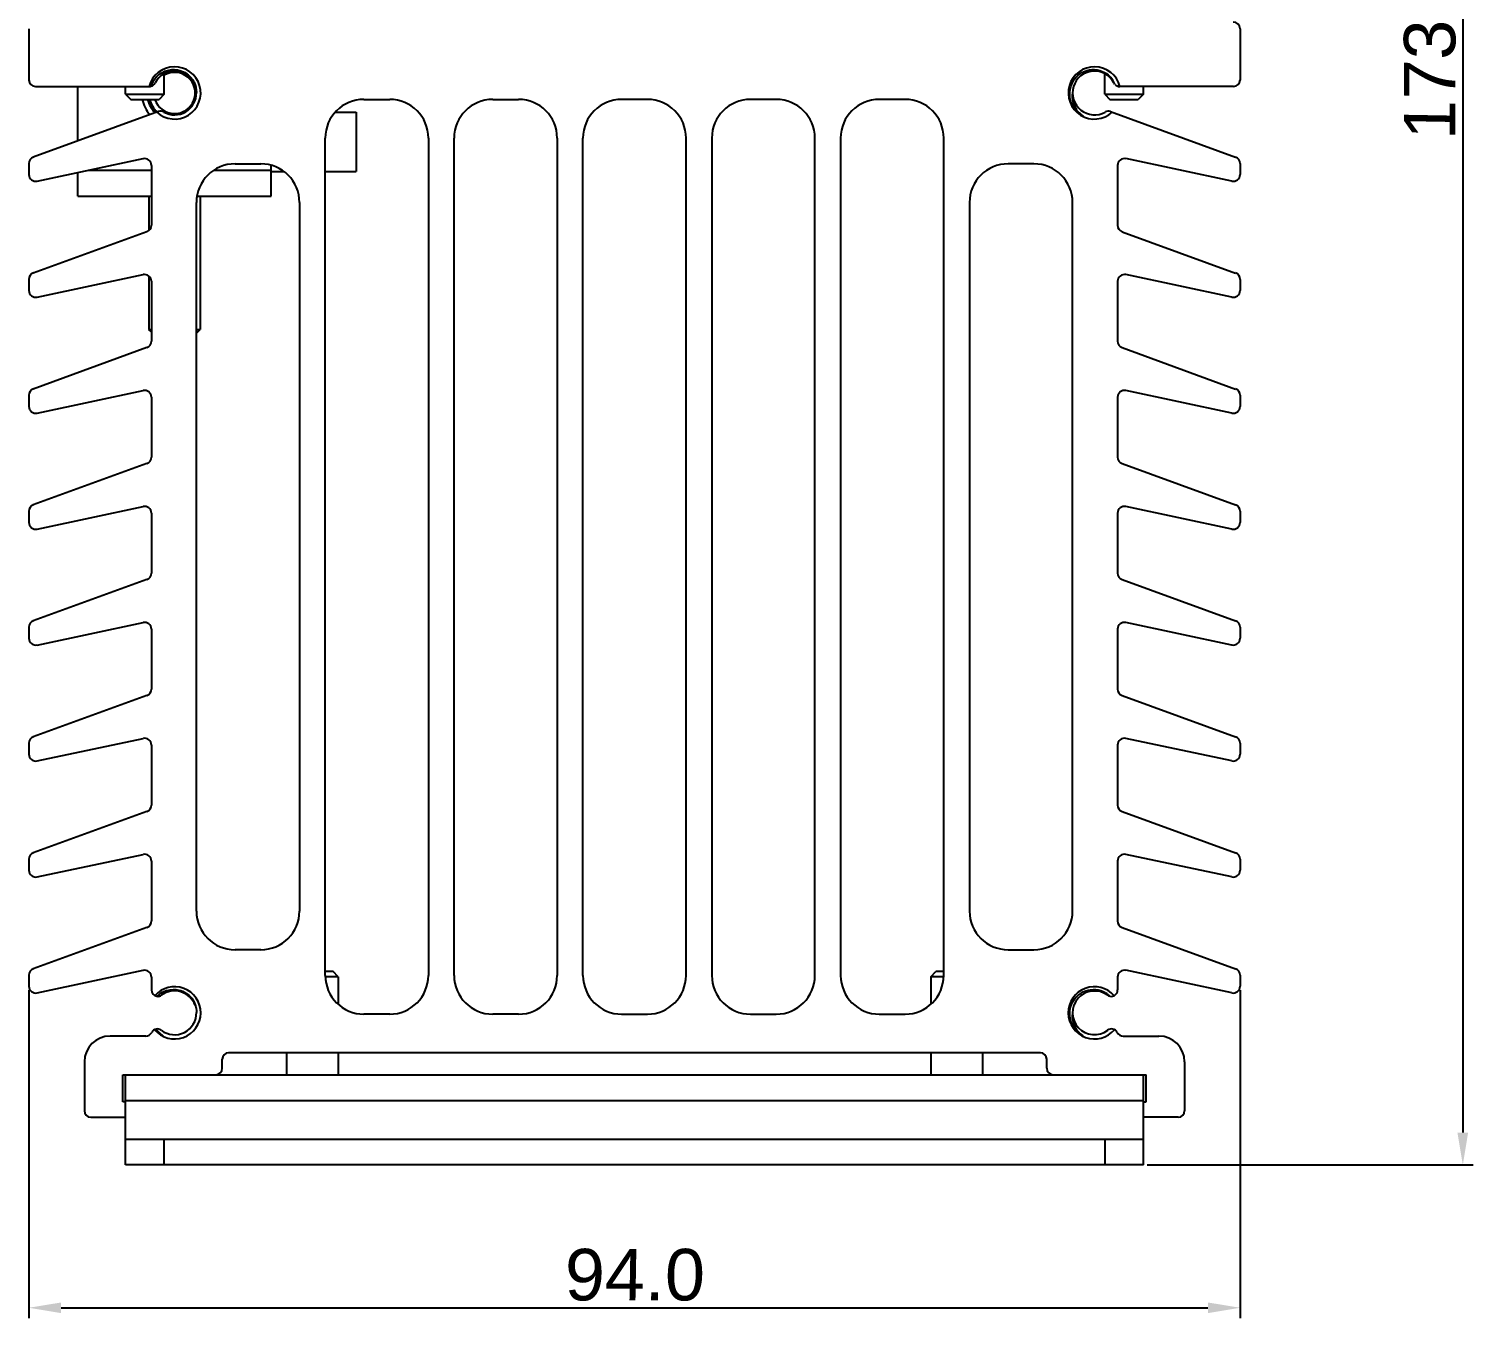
# Model space of a CAD drawing. Header units: millimetres. Extents: x 5329 to 6973, y -914 to -356.
# Drawn here: x 5415.5 to 5527.5, y -782.7 to -682.6 of the extents above; entities that cross this region are included whole.
import ezdxf

# ---------------------------------------------------------------- set-up
doc = ezdxf.new("R2010")
doc.units = ezdxf.units.MM
doc.header["$PDMODE"] = 3
doc.header["$PDSIZE"] = 1
doc.layers.get('0').update_dxf_attribs({"linetype": 'CONTINUOUS'})
doc.layers.get('Defpoints').update_dxf_attribs({"linetype": 'CONTINUOUS'})
doc.layers.add('Dim', color=1, linetype='CONTINUOUS')
doc.styles.add('OMI-1', font='arial.ttf', dxfattribs={"oblique": 1})
doc.dimstyles.new('1', dxfattribs={"dimtxt": 4, "dimasz": 2.5, "dimexe": 0.8, "dimexo": 0.3, "dimgap": 0.5, "dimtad": 1, "dimtoh": 1, "dimdec": 1, "dimzin": 0, "dimdsep": 46, "dimtxsty": 'OMI-1', "dimcen": 0, "dimclrd": 256, "dimclre": 256, "dimclrt": 256, "dimadec": 0, "dimazin": 0, "dimtfac": 0.8, "dimtdec": 1, "dimtix": 1, "dimtmove": 0, "dimatfit": 3, "dimfxl": 1, "dimtolj": 1, "dimtzin": 0, "dimarcsym": 0})

# ---------------------------------------------------------------- blocks, each defined once
blk = doc.blocks.new('*D6090')
at = {"layer": 'Defpoints', "color": 0}
for p in [(5487.55, -597.76), (5501.96, -770.81), (5526.75, -770.81)]:
    blk.add_point(p, dxfattribs=at)
at = {"layer": 'Dim', "lineweight": -2}
for p, q in [((5487.85, -597.76), (5527.55, -597.76)), ((5526.75, -600.26), (5526.75, -768.31)), ((5502.26, -770.81), (5527.55, -770.81))]:
    blk.add_line(p, q, dxfattribs=at)
at = {"layer": 'Dim'}
for points in [[(5527.16, -600.26), (5526.33, -600.26), (5526.75, -597.76)], [(5526.33, -768.31), (5527.16, -768.31), (5526.75, -770.81)]]:
    blk.add_solid(points, dxfattribs=at)
at = {"layer": 'Dim', "insert": (5524.2, -684.28), "char_height": 4, "attachment_point": 5, "rotation": 90, "style": 'OMI-1'}
blk.add_mtext('\\A1;173.1', dxfattribs=at)
blk = doc.blocks.new('*D6092')
at = {"layer": 'Defpoints', "color": 0}
for p in [(5415.46, -756.94), (5509.46, -756.94), (5509.46, -781.9)]:
    blk.add_point(p, dxfattribs=at)
at = {"layer": 'Dim', "lineweight": -2}
for p, q in [((5415.46, -757.24), (5415.46, -782.7)), ((5509.46, -757.24), (5509.46, -782.7)), ((5417.96, -781.9), (5506.96, -781.9))]:
    blk.add_line(p, q, dxfattribs=at)
at = {"layer": 'Dim'}
for points in [[(5417.96, -781.49), (5417.96, -782.32), (5415.46, -781.9)], [(5506.96, -782.32), (5506.96, -781.49), (5509.46, -781.9)]]:
    blk.add_solid(points, dxfattribs=at)
at = {"layer": 'Dim', "insert": (5462.46, -779.36), "char_height": 4, "attachment_point": 5, "style": 'OMI-1'}
blk.add_mtext('\\A1;94.0', dxfattribs=at)

msp = doc.modelspace()

# ---------------------------------------------------------------- linework, layer by layer
at = {"color": 7, "linetype": 'Continuous'}
for p, q in [((5415.46, -682.64), (5415.46, -686.61)), ((5509.46, -682.64), (5509.46, -686.61)), ((5415.96, -687.11), (5424.8, -687.11)), ((5419.26, -691.33), (5419.26, -687.11)), ((5422.96, -687.71), (5422.96, -687.11)), ((5425.96, -687.71), (5425.96, -686.11)), ((5498.96, -687.71), (5498.96, -686.11)), ((5508.96, -687.11), (5500.12, -687.11)), ((5501.96, -687.71), (5501.96, -687.11)), ((5422.96, -687.71), (5423.36, -688.11)), ((5422.96, -687.71), (5425.96, -687.71)), ((5423.36, -688.11), (5425.56, -688.11)), ((5425.96, -687.71), (5425.56, -688.11)), ((5441.46, -688.11), (5443.46, -688.11)), ((5451.46, -688.11), (5453.46, -688.11)), ((5463.46, -688.11), (5461.46, -688.11)), ((5473.46, -688.11), (5471.46, -688.11)), ((5483.46, -688.11), (5481.46, -688.11)), ((5498.96, -687.71), (5501.96, -687.71)), ((5498.96, -687.71), (5499.36, -688.11)), ((5499.36, -688.11), (5501.56, -688.11)), ((5501.96, -687.71), (5501.56, -688.11)), ((5425.51, -689.05), (5415.8, -692.59)), ((5439.23, -689.11), (5440.86, -689.11)), ((5440.86, -689.11), (5440.86, -693.71)), ((5499.41, -689.05), (5509.11, -692.59)), ((5438.46, -756.11), (5438.46, -691.11)), ((5446.46, -691.11), (5446.46, -756.11)), ((5448.46, -756.11), (5448.46, -691.11)), ((5456.46, -691.11), (5456.46, -756.11)), ((5458.46, -756.11), (5458.46, -691.11)), ((5466.46, -756.11), (5466.46, -691.11)), ((5468.46, -691.11), (5468.46, -756.11)), ((5476.46, -756.11), (5476.46, -691.11)), ((5478.46, -691.11), (5478.46, -756.11)), ((5486.46, -756.11), (5486.46, -691.11)), ((5416.1, -694.46), (5424.32, -692.71)), ((5508.82, -694.46), (5500.6, -692.71)), ((5415.46, -693.08), (5415.46, -693.94)), ((5419.26, -695.61), (5419.26, -693.79)), ((5420.11, -693.61), (5424.96, -693.61)), ((5424.96, -693.23), (5424.96, -697.88)), ((5429.81, -693.61), (5434.26, -693.61)), ((5431.46, -693.11), (5433.46, -693.11)), ((5434.26, -695.61), (5434.26, -693.22)), ((5434.26, -693.71), (5435.25, -693.71)), ((5438.46, -693.71), (5440.86, -693.71)), ((5493.46, -693.11), (5491.46, -693.11)), ((5499.96, -693.23), (5499.96, -697.88)), ((5509.46, -693.08), (5509.46, -693.94)), ((5419.26, -695.61), (5424.96, -695.61)), ((5424.76, -695.61), (5424.76, -698.29)), ((5428.5, -695.61), (5434.26, -695.61)), ((5428.76, -695.61), (5428.76, -705.96)), ((5428.46, -751.11), (5428.46, -696.11)), ((5436.46, -696.11), (5436.46, -751.11)), ((5488.46, -696.11), (5488.46, -751.11)), ((5496.46, -751.11), (5496.46, -696.11)), ((5424.61, -698.38), (5415.8, -701.59)), ((5500.3, -698.38), (5509.11, -701.59)), ((5415.46, -702.08), (5415.46, -702.94)), ((5416.1, -703.46), (5424.32, -701.71)), ((5424.76, -701.82), (5424.76, -705.96)), ((5424.96, -702.23), (5424.96, -706.88)), ((5499.96, -702.23), (5499.96, -706.88)), ((5508.82, -703.46), (5500.6, -701.71)), ((5509.46, -702.08), (5509.46, -702.94)), ((5424.96, -706.16), (5424.76, -705.96)), ((5424.76, -705.96), (5424.96, -705.96)), ((5428.46, -705.96), (5428.76, -705.96)), ((5428.46, -706.26), (5428.76, -705.96)), ((5424.61, -707.38), (5415.8, -710.59)), ((5500.3, -707.38), (5509.11, -710.59)), ((5415.46, -711.08), (5415.46, -711.94)), ((5416.1, -712.46), (5424.32, -710.71)), ((5424.96, -711.23), (5424.96, -715.88)), ((5499.96, -711.23), (5499.96, -715.88)), ((5508.82, -712.46), (5500.6, -710.71)), ((5509.46, -711.08), (5509.46, -711.94)), ((5424.61, -716.38), (5415.8, -719.59)), ((5500.3, -716.38), (5509.11, -719.59)), ((5415.46, -720.08), (5415.46, -720.94)), ((5416.1, -721.46), (5424.32, -719.71)), ((5424.96, -720.23), (5424.96, -724.88)), ((5499.96, -720.23), (5499.96, -724.88)), ((5508.82, -721.46), (5500.6, -719.71)), ((5509.46, -720.08), (5509.46, -720.94)), ((5424.61, -725.38), (5415.8, -728.59)), ((5500.3, -725.38), (5509.11, -728.59)), ((5415.46, -729.08), (5415.46, -729.94)), ((5416.1, -730.46), (5424.32, -728.71)), ((5424.96, -729.23), (5424.96, -733.88)), ((5499.96, -729.23), (5499.96, -733.88)), ((5508.82, -730.46), (5500.6, -728.71)), ((5509.46, -729.08), (5509.46, -729.94)), ((5424.61, -734.38), (5415.8, -737.59)), ((5500.3, -734.38), (5509.11, -737.59)), ((5415.46, -738.08), (5415.46, -738.94)), ((5416.1, -739.46), (5424.32, -737.71)), ((5424.96, -738.23), (5424.96, -742.88)), ((5499.96, -738.23), (5499.96, -742.88)), ((5508.82, -739.46), (5500.6, -737.71)), ((5509.46, -738.08), (5509.46, -738.94)), ((5424.61, -743.38), (5415.8, -746.59)), ((5500.3, -743.38), (5509.11, -746.59)), ((5415.46, -747.08), (5415.46, -747.94)), ((5416.1, -748.46), (5424.32, -746.71)), ((5424.96, -747.23), (5424.96, -751.88)), ((5499.96, -747.23), (5499.96, -751.88)), ((5508.82, -748.46), (5500.6, -746.71)), ((5509.46, -747.08), (5509.46, -747.94)), ((5424.61, -752.38), (5415.8, -755.59)), ((5500.3, -752.38), (5509.11, -755.59)), ((5433.46, -754.11), (5431.46, -754.11)), ((5491.46, -754.11), (5493.46, -754.11)), ((5415.46, -756.08), (5415.46, -756.94)), ((5416.1, -757.46), (5424.32, -755.71)), ((5424.96, -756.23), (5424.96, -757.23)), ((5439.06, -755.81), (5438.46, -755.81)), ((5439.46, -756.21), (5438.46, -756.21)), ((5439.46, -756.21), (5439.06, -755.81)), ((5439.46, -756.21), (5439.46, -758.33)), ((5485.46, -756.21), (5485.86, -755.81)), ((5486.45, -756.21), (5485.46, -756.21)), ((5485.46, -756.21), (5485.46, -758.33)), ((5486.46, -755.81), (5485.86, -755.81)), ((5499.96, -756.23), (5499.96, -757.23)), ((5508.82, -757.46), (5500.6, -755.71)), ((5509.46, -756.08), (5509.46, -756.94)), ((5443.46, -759.11), (5441.46, -759.11)), ((5453.46, -759.11), (5451.46, -759.11)), ((5461.46, -759.11), (5463.46, -759.11)), ((5471.46, -759.11), (5473.46, -759.11)), ((5481.46, -759.11), (5483.46, -759.11)), ((5424.52, -760.81), (5421.76, -760.81)), ((5500.39, -760.81), (5503.16, -760.81)), ((5493.96, -762.11), (5430.96, -762.11)), ((5435.46, -762.11), (5435.46, -763.81)), ((5439.46, -762.11), (5439.46, -763.81)), ((5485.46, -762.11), (5485.46, -763.81)), ((5489.46, -762.11), (5489.46, -763.81)), ((5419.76, -762.81), (5419.76, -766.61)), ((5430.46, -763.31), (5430.46, -762.61)), ((5494.46, -763.31), (5494.46, -762.61)), ((5505.16, -762.81), (5505.16, -766.61)), ((5422.76, -763.81), (5502.16, -763.81)), ((5422.76, -765.91), (5422.76, -763.81)), ((5422.96, -770.81), (5422.96, -763.81)), ((5501.96, -770.81), (5501.96, -763.81)), ((5502.16, -765.91), (5502.16, -763.81)), ((5422.96, -765.91), (5422.76, -765.91)), ((5422.96, -765.81), (5501.96, -765.81)), ((5501.96, -765.91), (5502.16, -765.91)), ((5420.26, -767.11), (5422.96, -767.11)), ((5504.66, -767.11), (5501.96, -767.11)), ((5422.96, -768.81), (5501.96, -768.81)), ((5425.96, -770.81), (5425.96, -768.81)), ((5498.96, -768.81), (5498.96, -770.81)), ((5501.96, -770.81), (5422.96, -770.81))]:
    msp.add_line(p, q, dxfattribs=at)
for centre, radius, start, end in [((5508.93, -682.64), 0.53, 0, 90), ((5426.76, -687.61), 2.03, 227.2891, 165.7635), ((5426.76, -687.61), 1.7, 17.2881, 152.9643), ((5498.16, -687.61), 2.03, 14.2365, 312.7109), ((5498.16, -687.61), 1.7, 27.0357, 299.3844), ((5415.96, -686.61), 0.5, 180, 270), ((5424.8, -686.61), 0.5, 270, 285.0692), ((5426.73, -687.67), 1.9, 153.0463, 162.0666), ((5424.8, -686.61), 0.5, 287.041, 332.9643), ((5426.74, -687.68), 1.9, 150.405, 153.0541), ((5426.72, -687.67), 1.88, 135.0408, 150.3858), ((5426.76, -687.61), 1.6, 198.232, 120.0426), ((5498.1, -687.56), 1.76, 24.7451, 40.5211), ((5500.12, -686.61), 0.5, 207.0357, 216.7959), ((5498.14, -687.54), 1.71, 19.9906, 24.7186), ((5500.12, -686.61), 0.5, 223.5165, 270), ((5508.96, -686.61), 0.5, 270, 0), ((5426.76, -687.61), 2.55, 191.3109, 221.4584), ((5426.76, -687.61), 2.15, 193.455, 225), ((5426.76, -687.61), 2.1, 193.7756, 226.3567), ((5426.76, -687.61), 2, 194.4891, 227.647), ((5426.76, -687.61), 1.7, 240.6156, 0.9231), ((5441.46, -691.11), 3, 90, 180), ((5443.46, -691.11), 3, 0, 90), ((5451.46, -691.11), 3, 90, 180), ((5453.46, -691.11), 3, 0, 90), ((5461.46, -691.11), 3, 90, 180), ((5463.46, -691.11), 3, 0, 90), ((5471.46, -691.11), 3, 90, 180), ((5473.46, -691.11), 3, 0, 90), ((5481.46, -691.11), 3, 90, 180), ((5483.46, -691.11), 3, 0, 90), ((5425.68, -689.52), 0.5, 60.6156, 110), ((5499.24, -689.52), 0.5, 70, 119.3844), ((5415.99, -693.08), 0.53, 110, 180), ((5424.43, -693.23), 0.53, 0, 102), ((5500.49, -693.23), 0.53, 78, 180), ((5508.93, -693.08), 0.53, 0, 70), ((5431.46, -696.11), 3, 90, 180), ((5433.46, -696.11), 3, 0, 90), ((5491.46, -696.11), 3, 90, 180), ((5493.46, -696.11), 3, 0, 90), ((5415.99, -693.94), 0.53, 180, 282), ((5508.93, -693.94), 0.53, 258, 0), ((5424.43, -697.88), 0.53, 290, 0), ((5500.49, -697.88), 0.53, 180, 250), ((5415.99, -702.08), 0.53, 110, 180), ((5508.93, -702.08), 0.53, 0, 70), ((5424.43, -702.23), 0.53, 0, 102), ((5500.49, -702.23), 0.53, 78, 180), ((5415.99, -702.94), 0.53, 180, 282), ((5508.93, -702.94), 0.53, 258, 0), ((5424.43, -706.88), 0.53, 290, 0), ((5500.49, -706.88), 0.53, 180, 250), ((5415.99, -711.08), 0.53, 110, 180), ((5508.93, -711.08), 0.53, 0, 70), ((5424.43, -711.23), 0.53, 0, 102), ((5500.49, -711.23), 0.53, 78, 180), ((5415.99, -711.94), 0.53, 180, 282), ((5508.93, -711.94), 0.53, 258, 0), ((5424.43, -715.88), 0.53, 290, 0), ((5500.49, -715.88), 0.53, 180, 250), ((5415.99, -720.08), 0.53, 110, 180), ((5508.93, -720.08), 0.53, 0, 70), ((5424.43, -720.23), 0.53, 0, 102), ((5500.49, -720.23), 0.53, 78, 180), ((5415.99, -720.94), 0.53, 180, 282), ((5508.93, -720.94), 0.53, 258, 0), ((5424.43, -724.88), 0.53, 290, 0), ((5500.49, -724.88), 0.53, 180, 250), ((5415.99, -729.08), 0.53, 110, 180), ((5508.93, -729.08), 0.53, 0, 70), ((5424.43, -729.23), 0.53, 0, 102), ((5500.49, -729.23), 0.53, 78, 180), ((5415.99, -729.94), 0.53, 180, 282), ((5508.93, -729.94), 0.53, 258, 0), ((5424.43, -733.88), 0.53, 290, 0), ((5500.49, -733.88), 0.53, 180, 250), ((5415.99, -738.08), 0.53, 110, 180), ((5424.43, -738.23), 0.53, 0, 102), ((5500.49, -738.23), 0.53, 78, 180), ((5508.93, -738.08), 0.53, 0, 70), ((5415.99, -738.94), 0.53, 180, 282), ((5508.93, -738.94), 0.53, 258, 0), ((5424.43, -742.88), 0.53, 290, 0), ((5500.49, -742.88), 0.53, 180, 250), ((5415.99, -747.08), 0.53, 110, 180), ((5424.43, -747.23), 0.53, 0, 102), ((5500.49, -747.23), 0.53, 78, 180), ((5508.93, -747.08), 0.53, 0, 70), ((5415.99, -747.94), 0.53, 180, 282), ((5508.93, -747.94), 0.53, 258, 0), ((5424.43, -751.88), 0.53, 290, 0), ((5431.46, -751.11), 3, 180, 270), ((5433.46, -751.11), 3, 270, 0), ((5491.46, -751.11), 3, 180, 270), ((5493.46, -751.11), 3, 270, 0), ((5500.49, -751.88), 0.53, 180, 250), ((5415.99, -756.08), 0.53, 110, 180), ((5424.43, -756.23), 0.53, 0, 102), ((5441.46, -756.11), 3, 180, 270), ((5443.46, -756.11), 3, 270, 0), ((5451.46, -756.11), 3, 180, 270), ((5453.46, -756.11), 3, 270, 0), ((5461.46, -756.11), 3, 180, 270), ((5463.46, -756.11), 3, 270, 0), ((5471.46, -756.11), 3, 180, 270), ((5473.46, -756.11), 3, 270, 0), ((5481.46, -756.11), 3, 180, 270), ((5483.46, -756.11), 3, 270, 0), ((5500.49, -756.23), 0.53, 78, 180), ((5508.93, -756.08), 0.53, 0, 70), ((5415.99, -756.94), 0.53, 180, 282), ((5425.46, -757.23), 0.5, 180, 262.9741), ((5426.76, -759.01), 2.03, 220.1396, 139.0172), ((5426.7, -759.06), 1.86, 125.0393, 134.6003), ((5425.46, -757.23), 0.5, 263.2206, 306.2215), ((5426.71, -759.06), 1.87, 123.5584, 125.0483), ((5426.7, -759.05), 1.85, 105.8895, 123.5322), ((5426.76, -759.01), 1.7, 20.0839, 126.2215), ((5498.16, -759.01), 2.03, 40.9828, 319.8604), ((5498.16, -759.01), 1.7, 53.7785, 307.0648), ((5498.09, -758.98), 1.78, 55.1608, 65.3703), ((5498.09, -758.98), 1.78, 51.3965, 55.1675), ((5499.46, -757.23), 0.5, 233.7785, 257.7262), ((5498.11, -758.95), 1.75, 44.7457, 51.4086), ((5499.46, -757.23), 0.5, 258.1765, 0), ((5508.93, -756.94), 0.53, 258, 0), ((5426.76, -759.01), 1.7, 232.9352, 0.9231), ((5421.76, -762.81), 2, 90, 180), ((5424.52, -760.28), 0.53, 270, 331.8774), ((5425.43, -760.76), 0.5, 52.9352, 151.8774), ((5426.79, -759.07), 1.96, 218.6311, 219.7186), ((5426.8, -759.06), 1.98, 219.7228, 224.5645), ((5426.91, -759.22), 1.89, 213.8722, 219.6439), ((5426.81, -759.05), 1.98, 224.562, 230.1136), ((5426.95, -759.19), 1.94, 219.675, 231.1051), ((5426.82, -759.04), 2, 230.1426, 242.2547), ((5426.97, -759.16), 1.97, 231.0987, 236.7787), ((5498.36, -759.17), 1.96, 234.9078, 236.777), ((5499.48, -760.76), 0.5, 28.1226, 127.0648), ((5500.39, -760.28), 0.53, 208.1226, 270), ((5503.16, -762.81), 2, 0, 90), ((5430.96, -762.61), 0.5, 90, 180), ((5493.96, -762.61), 0.5, 0, 90), ((5429.96, -763.31), 0.5, 270, 0), ((5494.96, -763.31), 0.5, 180, 270), ((5420.26, -766.61), 0.5, 180, 270), ((5504.66, -766.61), 0.5, 270, 0)]:
    msp.add_arc(centre, radius, start, end, dxfattribs=at)
for points, knots in [([(5425.39, -686.34), (5425.59, -686.13), (5426.1, -685.82), (5426.69, -685.77), (5426.98, -685.82)], [0, 0, 0, 0, 0.500078, 1, 1, 1, 1]), ([(5496.32, -687.11), (5496.4, -686.85), (5496.67, -686.37), (5497.35, -685.88), (5498.17, -685.74), (5498.71, -685.89), (5498.95, -686.02)], [0, 0, 0, 0, 0.250095, 0.500134, 0.750102, 1, 1, 1, 1]), ([(5427.75, -686.15), (5427.97, -686.31), (5428.34, -686.75), (5428.46, -687.31), (5428.46, -687.58)], [0, 0, 0, 0, 0.500048, 1, 1, 1, 1]), ([(5497.29, -689.41), (5497.04, -689.28), (5496.59, -688.9), (5496.34, -688.37), (5496.28, -688.1)], [0, 0, 0, 0, 0.500134, 1, 1, 1, 1]), ([(5496.46, -687.58), (5496.41, -687.84), (5496.45, -688.37), (5496.7, -688.85), (5496.87, -689.04)], [0, 0, 0, 0, 0.499508, 1, 1, 1, 1]), ([(5427.1, -757.24), (5427.29, -757.29), (5427.67, -757.45), (5427.97, -757.72), (5428.09, -757.88)], [0, 0, 0, 0, 0.500001, 1, 1, 1, 1]), ([(5496.31, -758.56), (5496.38, -758.31), (5496.63, -757.82), (5497.27, -757.33), (5498.06, -757.14), (5498.59, -757.25), (5498.83, -757.36)], [0, 0, 0, 0, 0.250096, 0.500128, 0.750094, 1, 1, 1, 1]), ([(5428.09, -757.88), (5428.21, -758.03), (5428.4, -758.39), (5428.46, -758.78), (5428.46, -758.98)], [0, 0, 0, 0, 0.500013, 1, 1, 1, 1]), ([(5497.29, -760.81), (5497.04, -760.68), (5496.6, -760.32), (5496.35, -759.8), (5496.29, -759.53)], [0, 0, 0, 0, 0.500134, 1, 1, 1, 1]), ([(5496.46, -758.98), (5496.4, -759.31), (5496.49, -760.03), (5496.96, -760.58), (5497.23, -760.77)], [0, 0, 0, 0, 0.499088, 1, 1, 1, 1])]:
    msp.add_open_spline(points, degree=3, knots=knots, dxfattribs=at)
for points in [[(5426.98, -685.82), (5427.25, -685.87), (5427.53, -685.98), (5427.75, -686.15)], [(5496.28, -688.1), (5496.21, -687.78), (5496.22, -687.43), (5496.32, -687.11)], [(5498.95, -686.02), (5499.13, -686.12), (5499.3, -686.26), (5499.44, -686.42)], [(5496.87, -689.04), (5496.99, -689.18), (5497.13, -689.31), (5497.29, -689.41)], [(5426.19, -757.27), (5426.48, -757.18), (5426.8, -757.17), (5427.1, -757.24)], [(5496.29, -759.53), (5496.21, -759.22), (5496.22, -758.87), (5496.31, -758.56)]]:
    msp.add_open_spline(points, degree=3, dxfattribs=at)

# ---------------------------------------------------------------- dimensions: what is measured, and where the dimension line sits
at = {"layer": 'Dim'}
dim = msp.add_linear_dim(base=(5526.74772682, -770.80747423), p1=(5487.54698767, -597.75747423), p2=(5501.95571521, -770.80747423), angle=90, dimstyle='1', dxfattribs=at)
dim.commit()
dim.dimension.update_dxf_attribs({"geometry": '*D6090', "text_midpoint": (5524.20407062, -684.28247423)})
dim = msp.add_linear_dim(base=(5509.46, -781.9), p1=(5415.46, -756.94), p2=(5509.46, -756.94), dimstyle='1', dxfattribs=at)
dim.commit()
dim.dimension.update_dxf_attribs({"geometry": '*D6092', "text_midpoint": (5462.46, -779.36)})

doc.saveas('drawing.dxf')
